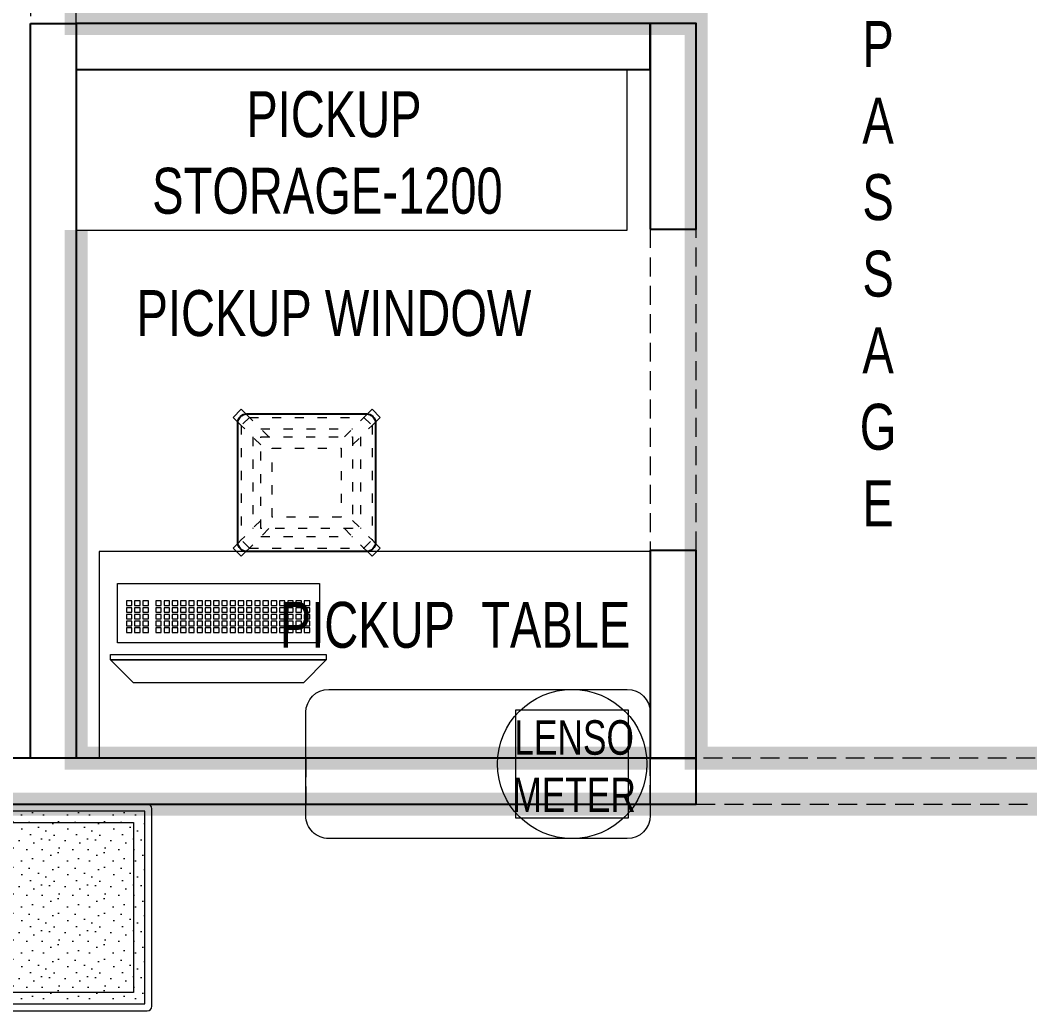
# Model space of a CAD drawing. Header units: feet. Extents: x 3163340 to 3169606, y -5539336 to -5517086.
# Drawn here: x 3165084 to 3167283, y -5525060 to -5522903 of the extents above; entities that cross this region are included whole.
import ezdxf

# ---------------------------------------------------------------- set-up
doc = ezdxf.new("R2010")
doc.units = ezdxf.units.FT
doc.header["$LTSCALE"] = 33
doc.header["$MEASUREMENT"] = 0
for name, pattern in [('a_p6_plan_L18$0$HIDDEN', [0.375, 0.25, -0.125]), ('ACAD_ISO03W100', [30, 12, -18]), ('HIDDEN2', [4.7624999999999975, 3.174999999999998, -1.587499999999999])]:
    doc.linetypes.add(name, pattern=pattern)
for name, color, linetype, lineweight in [('LENS-HATCH', 251, 'Continuous', 5), ('LENS-PARTITION', 21, 'Continuous', 25), ('LENS-TEXT', 31, 'Continuous', 5), ('LENS_CURTAIN', 5, 'a_p6_plan_L18$0$HIDDEN', 9), ('LK-EQPMT', 3, 'Continuous', 18), ('LK-FF&E FLOOR', 1, 'Continuous', 9), ('LK-FF&E WALL', 1, 'Continuous', 9), ('LK-FLUTTED FINISH', 20, 'Continuous', 30), ('LK-IT', 3, 'Continuous', 18), ('LK-TILES FINISH', 251, 'Continuous', 5), ('LN-ELEVATION-1', 81, 'Continuous', 25), ('LN-ELEVATION-2', 103, 'Continuous', 20), ('LN-ELEVATION-3', 125, 'Continuous', 18), ('LN-ELEVATION-5', 167, 'Continuous', 5)]:
    doc.layers.add(name, color=color, linetype=linetype, lineweight=lineweight)
doc.styles.add('LK TXT', font='GILC____.TTF', dxfattribs={"height": 100})

# ---------------------------------------------------------------- blocks, each defined once
blk = doc.blocks.new('2 seater bench')
at = {"layer": 'LENS-HATCH', "lineweight": 0}
h = blk.add_hatch(dxfattribs=at)
h.set_pattern_fill('STIP1', color=177, scale=100, angle=269.9999999999999, pattern_type=2)
h.set_pattern_definition([(270, (6617251.078707985, -170421.6063060569), (100, -1.516e-13), [0, -100]), (270, (6617235.078707984, -170433.6063060569), (100, -1.516e-13), [0, -100]), (270, (6617211.078707985, -170428.6063060569), (100, -1.516e-13), [0, -100]), (270, (6617188.078707985, -170463.6063060569), (100, -1.516e-13), [0, -100]), (270, (6617224.078707985, -170460.6063060569), (100, -1.516e-13), [0, -100]), (270, (6617248.078707985, -170487.6063060569), (100, -1.516e-13), [0, -100]), (270, (6617255.078707985, -170452.6063060569), (100, -1.516e-13), [0, -100]), (270, (6617214.078707985, -170494.6063060569), (100, -1.516e-13), [0, -100]), (270, (6617182.078707985, -170489.6063060569), (100, -1.516e-13), [0, -100]), (270, (6617167.078707985, -170415.6063060568), (100, -1.516e-13), [0, -100]), (270, (6617187.078707985, -170433.6063060569), (100, -1.516e-13), [0, -100]), (270, (6617168.078707984, -170447.6063060569), (100, -1.516e-13), [0, -100]), (270, (6617232.078707985, -170508.6063060569), (100, -1.516e-13), [0, -100]), (270, (6617207.078707984, -170476.6063060568), (100, -1.516e-13), [0, -100]), (270, (6617240.078707984, -170468.6063060569), (100, -1.516e-13), [0, -100]), (270, (6617231.078707984, -170485.6063060569), (100, -1.516e-13), [0, -100]), (270, (6617204.078707985, -170449.6063060568), (100, -1.516e-13), [0, -100]), (270, (6617258.078707984, -170477.6063060569), (100, -1.516e-13), [0, -100]), (270, (6617199.078707984, -170508.6063060569), (100, -1.516e-13), [0, -100]), (270, (6617169.078707985, -170505.6063060569), (100, -1.516e-13), [0, -100])])
h.paths.add_polyline_path([(585, 210), (0, 210), (0, -210), (585, -210)])
h.paths.add_polyline_path([(0, 245), (0, -210)])
h.paths.add_polyline_path([(-585, 210), (0, 210), (0, -210), (-585, -210)])
at = {"layer": 'LN-ELEVATION-2', "ltscale": 0.5}
for points in [[(-585, 210), (0, 210), (0, -210), (-585, -210)], [(585.0000000009313, 210), (0, 210), (0, -210), (585.0000000009313, -210)]]:
    blk.add_lwpolyline(points, close=True, dxfattribs=at)
at = {"layer": 'LN-ELEVATION-5', "ltscale": 0.5}
blk.add_lwpolyline([(590, 225), (-590, 225, 0.4142135623730951), (-600, 215), (-600, -215, 0.4142135623730951), (-590, -225), (590, -225, 0.4142135623730951), (600, -215), (600, 215, 0.4142135623730951)], format="xyb", close=True, dxfattribs=at)
blk.add_lwpolyline([(585, 210), (-585, 210), (-585, -210), (585, -210)], close=True, dxfattribs=at)
at = {"layer": 'LN-ELEVATION-5', "linetype": 'HIDDEN2', "ltscale": 11}
blk.add_lwpolyline([(-560, 185), (560.0000000009313, 185), (560.0000000009313, -185), (-560, -185)], close=True, dxfattribs=at)
blk = doc.blocks.new('CLENS 600 TYPE 6')
at = {"layer": 'LN-ELEVATION-1', "ltscale": 0.5}
blk.add_lwpolyline([(130, -225), (-130, -225, -0.4142135623730951), (-150, -205), (-150, 55, -0.4142135623730951), (-130, 75), (130, 75, -0.4142135623730951), (150, 55), (150, -205, -0.4142135623730951)], format="xyb", close=True, dxfattribs=at)
at = {"layer": 'LN-ELEVATION-3', "linetype": 'ACAD_ISO03W100', "ltscale": 0.05}
for p, q in [((-82.3223304701969, 25), (-124.6966991401277, 67.374368671095)), ((124.696699141059, 67.3743686703965), (-124.6966991401277, 67.374368671095)), ((82.3223304701969, 25), (124.6966991401277, 67.374368671095)), ((-100, 7.322330470196902), (-142.3743686703965, 49.69669914152472)), ((-142.3743686708621, -199.6966991410591), (-142.3743686708621, 49.69669914105907)), ((100, 7.322330470196902), (142.3743686703965, 49.69669914152472)), ((142.3743686708621, -199.6966991410591), (142.3743686708621, 49.69669914105907)), ((-117.3743686703965, -174.6966991408262), (-117.3743686703965, 24.69669914152473)), ((99.69669914059341, 42.3743686703965), (-99.69669913966207, 42.374368671095)), ((117.3743686703965, -174.6966991408262), (117.3743686703965, 24.69669914152473)), ((-100, -157.3223304701969), (-142.3743686703965, -199.6966991415247)), ((-82.3223304701969, -175), (-124.6966991401277, -217.374368671095)), ((82.3223304701969, -175), (124.6966991401277, -217.374368671095)), ((100, -157.3223304701969), (142.3743686703965, -199.6966991415247)), ((99.69669914059341, -192.3743686703965), (-99.69669913966207, -192.374368671095)), ((124.696699141059, -217.3743686703965), (-124.6966991401277, -217.374368671095))]:
    blk.add_line(p, q, dxfattribs=at)
for points in [[(-132.2008663183078, 74.87853584764525), (-124.696699141059, 67.3743686703965), (-142.3743686708621, 49.69669914105907), (-149.8785358476452, 57.20086631807498)], [(132.2008663183078, 74.87853584764525), (124.696699141059, 67.3743686703965), (142.3743686708621, 49.69669914105907), (149.8785358476452, 57.20086631807498)], [(-132.2008663183078, -224.8785358476453), (-124.696699141059, -217.3743686703965), (-142.3743686708621, -199.6966991410591), (-149.8785358476452, -207.200866318075)], [(132.2008663183078, -224.8785358476453), (124.696699141059, -217.3743686703965), (142.3743686708621, -199.6966991410591), (149.8785358476452, -207.200866318075)]]:
    blk.add_lwpolyline(points, dxfattribs=at)
for points in [[(100, -175), (-100, -175), (-100, 25), (100, 25)], [(75, -150), (-75, -150), (-75, 0), (75, 0)]]:
    blk.add_lwpolyline(points, close=True, dxfattribs=at)
at = {"layer": 'LN-ELEVATION-5', "ltscale": 0.5}
for points in [[(-149.8785358476452, 57.20086631807498), (-160.0520382001995, 67.37436867062934), (-142.3743686708621, 85.05203819996677), (-132.2008663183078, 74.87853584787806)], [(149.8785358476452, 57.20086631807498), (160.0520382001995, 67.37436867062934), (142.3743686708621, 85.05203819996677), (132.2008663183078, 74.87853584787806)], [(-149.8785358476452, -207.200866318075), (-160.0520382001995, -217.3743686706294), (-142.3743686708621, -235.0520381999668), (-132.2008663183078, -224.8785358478781)], [(149.8785358476452, -207.200866318075), (160.0520382001995, -217.3743686706294), (142.3743686708621, -235.0520381999668), (132.2008663183078, -224.8785358478781)]]:
    blk.add_lwpolyline(points, dxfattribs=at)
blk = doc.blocks.new('*U23')
at = {"layer": 'LK-EQPMT', "ltscale": 12}
blk.add_lwpolyline([(5.986879315214991, 4.914598100478997), (-5.986879315214991, 4.914598100478997), (-5.986879315214991, -4.914598100478997), (5.986879315214991, -4.914598100478997)], close=True, dxfattribs=at)
blk = doc.blocks.new('*U24')
at = {"color": 0, "linetype": 'ByBlock', "lineweight": -2}
for p in [(0, 0), (17.96063794564497, 0), (35.92127589128995, 0), (53.88191383693492, 0), (71.8425517825799, 0), (89.80318972822487, 0), (107.7638276738698, 0), (125.7244656195148, 0), (143.6851035651598, 0), (161.6457415108048, 0), (179.6063794564497, 0), (197.5670174020947, 0), (215.5276553477397, 0), (233.4882932933847, 0), (251.4489312390296, 0), (269.4095691846746, 0), (287.3702071303196, 0), (305.3308450759646, 0), (323.2914830216096, 0), (-9e-16, -14.74379430143699), (17.96063794564497, -14.74379430143699), (35.92127589128995, -14.74379430143699), (53.88191383693492, -14.74379430143699), (71.8425517825799, -14.74379430143699), (89.80318972822487, -14.74379430143699), (107.7638276738698, -14.74379430143699), (125.7244656195148, -14.74379430143699), (143.6851035651598, -14.74379430143699), (161.6457415108048, -14.74379430143699), (179.6063794564497, -14.74379430143699), (197.5670174020947, -14.74379430143699), (215.5276553477397, -14.74379430143699), (233.4882932933847, -14.74379430143699), (251.4489312390296, -14.74379430143699), (269.4095691846746, -14.74379430143699), (287.3702071303196, -14.74379430143699), (305.3308450759646, -14.74379430143699), (323.2914830216096, -14.74379430143699), (-1.8e-15, -29.48758860287398), (-2.7e-15, -44.23138290431096), (17.96063794564497, -29.48758860287398), (17.96063794564497, -44.23138290431096), (35.92127589128995, -29.48758860287398), (35.92127589128995, -44.23138290431096), (53.88191383693492, -29.48758860287398), (53.88191383693492, -44.23138290431096), (71.8425517825799, -29.48758860287398), (71.8425517825799, -44.23138290431096), (89.80318972822487, -29.48758860287398), (89.80318972822487, -44.23138290431096), (107.7638276738698, -29.48758860287398), (107.7638276738698, -44.23138290431096), (125.7244656195148, -29.48758860287398), (125.7244656195148, -44.23138290431096), (143.6851035651598, -29.48758860287398), (143.6851035651598, -44.23138290431096), (161.6457415108048, -29.48758860287398), (161.6457415108048, -44.23138290431096), (179.6063794564497, -29.48758860287398), (179.6063794564497, -44.23138290431096), (197.5670174020947, -29.48758860287398), (197.5670174020947, -44.23138290431096), (215.5276553477397, -29.48758860287398), (215.5276553477397, -44.23138290431096), (233.4882932933847, -29.48758860287398), (233.4882932933847, -44.23138290431096), (251.4489312390296, -29.48758860287398), (251.4489312390296, -44.23138290431096), (269.4095691846746, -29.48758860287398), (269.4095691846746, -44.23138290431096), (287.3702071303196, -29.48758860287398), (287.3702071303196, -44.23138290431096), (305.3308450759646, -29.48758860287398), (305.3308450759646, -44.23138290431096), (323.2914830216096, -29.48758860287398), (323.2914830216096, -44.23138290431096), (-3.6e-15, -58.97517720574795), (17.96063794564497, -58.97517720574795), (35.92127589128994, -58.97517720574795), (53.88191383693492, -58.97517720574795), (71.8425517825799, -58.97517720574795), (89.80318972822487, -58.97517720574795), (107.7638276738698, -58.97517720574795), (125.7244656195148, -58.97517720574795), (143.6851035651598, -58.97517720574795), (161.6457415108048, -58.97517720574795), (179.6063794564497, -58.97517720574795), (197.5670174020947, -58.97517720574795), (215.5276553477397, -58.97517720574795), (233.4882932933847, -58.97517720574795), (251.4489312390296, -58.97517720574795), (269.4095691846746, -58.97517720574795), (287.3702071303196, -58.97517720574795), (305.3308450759646, -58.97517720574795), (323.2914830216096, -58.97517720574795)]:
    blk.add_blockref('*U23', p, dxfattribs=at)
blk = doc.blocks.new('*U21')
at = {"layer": 'LK-EQPMT', "ltscale": 12}
blk.add_lwpolyline([(5.986879315214991, 4.914598100478997), (-5.986879315214991, 4.914598100478997), (-5.986879315214991, -4.914598100478997), (5.986879315214991, -4.914598100478997)], close=True, dxfattribs=at)
blk = doc.blocks.new('*U22')
at = {"color": 0, "linetype": 'ByBlock', "lineweight": -2}
for p in [(0, 0), (17.96063794564497, 0), (35.92127589128995, 0), (-9e-16, -14.74379430143699), (17.96063794564497, -14.74379430143699), (35.92127589128995, -14.74379430143699), (-1.8e-15, -29.48758860287398), (-2.7e-15, -44.23138290431096), (17.96063794564497, -29.48758860287398), (17.96063794564497, -44.23138290431096), (35.92127589128995, -29.48758860287398), (35.92127589128995, -44.23138290431096), (-3.6e-15, -58.97517720574795), (17.96063794564497, -58.97517720574795), (35.92127589128994, -58.97517720574795)]:
    blk.add_blockref('*U21', p, dxfattribs=at)
blk = doc.blocks.new('*U16')
at = {"ltscale": 12}
blk.add_lwpolyline([(8.040144996717572, 2.91038e-11), (8.040144996717572, 129.0940371821052), (448.0401449967176, 129.0940371821052), (448.0401449967176, 2.91038e-11)], close=True, dxfattribs=at)
for name, p in [('*U24', (35.16895717114949, 101.6202952143818)), ('*U22', (386.6121428576974, 101.6202952143818))]:
    blk.add_blockref(name, p)
blk = doc.blocks.new('Pickup table PC')
at = {"layer": 'LN-ELEVATION-2', "ltscale": 0.5}
for points in [[(470, 50), (0, 50), (0, 62), (470, 62)], [(420, 0), (50, 0), (0, 50), (470, 50)]]:
    blk.add_lwpolyline(points, close=True, dxfattribs=at)

msp = doc.modelspace()

# ---------------------------------------------------------------- linework, layer by layer
at = {"layer": 'LENS-PARTITION'}
for points in [[(3165106.533487211, -5522910.116859815), (3165206.533487211, -5522910.116859815), (3165206.533487211, -5524510.116859814), (3165106.533487211, -5524510.116859814)], [(3165206.533487211, -5523010.116859815), (3166456.533487211, -5523010.116859815), (3166456.533487211, -5522910.116859815), (3165206.533487211, -5522910.116859815)], [(3166456.533487211, -5523357.720874455), (3166556.533487211, -5523357.720874455), (3166556.533487211, -5522910.116859815), (3166456.533487211, -5522910.116859815)], [(3166456.533487211, -5524510.116859814), (3166556.533487211, -5524510.116859814), (3166556.533487211, -5524057.720874456), (3166456.533487211, -5524057.720874456)], [(3166556.533487211, -5524510.116859814), (3163614.533487211, -5524510.116859814), (3163614.533487211, -5524610.116859816), (3166556.533487211, -5524610.116859816)]]:
    msp.add_lwpolyline(points, close=True, dxfattribs=at)
at = {"layer": 'LENS_CURTAIN', "ltscale": 5}
for points in [[(3165206.533487211, -5522910.116859815), (3165206.533487211, -5522110.116859815), (3165106.533487211, -5522110.116859815), (3165106.533487211, -5522910.116859815)], [(3166556.533487211, -5524057.720874456), (3166556.533487211, -5523357.720874455), (3166456.533487211, -5523357.720874455), (3166456.533487211, -5524057.720874456)], [(3166456.533487211, -5524510.116859814), (3165706.533487211, -5524510.116859814), (3165706.533487211, -5524610.116859816), (3166456.533487211, -5524610.116859816)], [(3167356.533487211, -5524510.116859814), (3166556.533487211, -5524510.116859814), (3166556.533487211, -5524610.116859816), (3167356.533487211, -5524610.116859816)]]:
    msp.add_lwpolyline(points, close=True, dxfattribs=at)
at = {"layer": 'LK-EQPMT'}
msp.add_lwpolyline([(3166409.429842341, -5524640.116864985), (3166409.429842341, -5524405.116864985), (3166163.429842341, -5524405.116864985), (3166163.429842341, -5524640.116864985)], close=True, dxfattribs=at)
at = {"layer": 'LK-FF&E WALL'}
for points in [[(3166406.533487211, -5523360.116859816), (3166406.533487211, -5523010.116859815), (3165206.533487211, -5523010.116859815), (3165206.533487211, -5523360.116859816)], [(3165256.533491346, -5524510.116859814), (3166456.533487211, -5524510.116859814), (3166456.533487211, -5524060.116859815), (3165256.533491346, -5524060.116859815)]]:
    msp.add_lwpolyline(points, close=True, dxfattribs=at)
msp.add_lwpolyline([(3165706.533487211, -5524635.116860475), (3165706.533487211, -5524410.116869497, -0.4142135623730951), (3165756.533487211, -5524360.116869497), (3166406.533487211, -5524360.116869497, -0.4142135623730951), (3166456.533487211, -5524410.116869497), (3166456.533487211, -5524635.116860475, -0.4142135623730951), (3166406.533487211, -5524685.116860474), (3165756.533487211, -5524685.116860474, -0.4142135623730951)], format="xyb", close=True, dxfattribs=at)
msp.add_circle((3166286.429842341, -5524522.616864985), 162.4999954886734, dxfattribs=at)
at = {"layer": 'LK-FLUTTED FINISH', "linetype": 'ACAD_ISO03W100', "ltscale": 0.05, "const_width": 50}
msp.add_lwpolyline([(3163614.533487211, -5524610.116859816), (3168956.533487211, -5524610.116859816)], dxfattribs=at)
at = {"layer": 'LK-TILES FINISH', "color": 212, "linetype": 'ACAD_ISO03W100', "ltscale": 0.05, "const_width": 50}
for points in [[(3165706.533487211, -5522110.116859815), (3165206.533487211, -5522110.116859815), (3165206.533487211, -5522910.116859815), (3166556.533487211, -5522910.116859815), (3166556.533487211, -5524510.116859814), (3167356.533487211, -5524510.116859814), (3167356.533487211, -5522110.116859815), (3166456.533487211, -5522110.116859815)], [(3165206.533487211, -5523360.116859816), (3165206.533487211, -5524510.116859814), (3166456.533487211, -5524510.116859814)]]:
    msp.add_lwpolyline(points, dxfattribs=at)

# ---------------------------------------------------------------- block references
at = {"layer": 'LK-FF&E FLOOR'}
msp.add_blockref('2 seater bench', (3164771.080251782, -5524835.116859815), dxfattribs=at)
at = {"layer": 'LK-FF&E WALL', "rotation": 179.9999999999999}
msp.add_blockref('CLENS 600 TYPE 6', (3165708.307624056, -5523985.116859815), dxfattribs=at)
at = {"layer": 'LK-IT', "ltscale": 0.5, "rotation": 180}
msp.add_blockref('*U16', (3165744.115409601, -5524129.778177039), dxfattribs=at)
at = {"layer": 'LK-IT'}
msp.add_blockref('Pickup table PC', (3165281.075264602, -5524345.993264802), dxfattribs=at)

# ---------------------------------------------------------------- texts
at = {"layer": 'LENS-TEXT', "color": 0, "linetype": 'Continuous', "ltscale": 3, "attachment_point": 5, "style": 'LK TXT'}
for s, width, gutter_width, insert, char_height in [('P\\PA\\PS\\PS\\PA\\PG\\PE', 56.37790697674418, 0.9999999999999992, (3166952.708847233, -5523454.859630257), 100), (' PICKUP STORAGE-1200', 1099.486866972408, 0.9999999999999992, (3165753.451286356, -5523191.662347237), 100), (' PICKUP WINDOW', 1099.486866972408, 0.9999999999999992, (3165753.451286356, -5523541.421178124), 100), ('PICKUP  TABLE  ', 783.9636358173434, 0.9999999999999992, (3166031.470875777, -5524220.270146246), 100), ('LENSO\\PMETER', 353.0555573365615, 0.5, (3166290.72992945, -5524527.434366566), 75)]:
    msp.add_mtext_dynamic_manual_height_columns(s, width=width, gutter_width=gutter_width, heights=[0], dxfattribs=dict(at, insert=insert, char_height=char_height))

doc.saveas('drawing.dxf')
